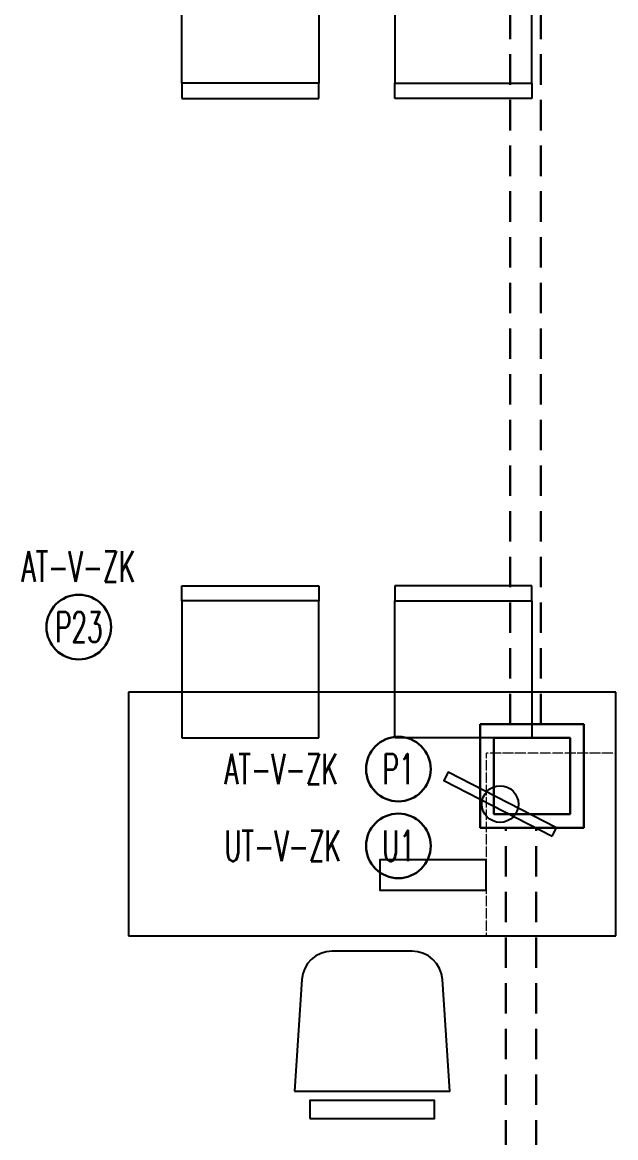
# Model space of a CAD drawing. Extents: x -1439 to 34962, y -872 to 8330.
# Drawn here: x 2855.9 to 3050.8, y 1261.2 to 1627.5 of the extents above; entities that cross this region are included whole.
import ezdxf
from ezdxf.enums import TextEntityAlignment as Align

# ---------------------------------------------------------------- set-up
doc = ezdxf.new("R2010")
doc.units = 0
doc.linetypes.add('DOT2', pattern=[0.125, 0, -0.125])
doc.linetypes.add('HIDDEN', pattern=[0.375, 0.25, -0.125])
doc.layers.get('0').update_dxf_attribs({"color": 9, "lineweight": 9})
for name, color, linetype, lineweight in [('05', 9, 'Continuous', 9), ('E-KABLO', 7, 'Continuous', 30), ('E-YAZI', 7, 'Continuous', 30)]:
    doc.layers.add(name, color=color, linetype=linetype, lineweight=lineweight)
doc.styles.add('E-YAZI', font='txttw.shx')

# ---------------------------------------------------------------- blocks, each defined once
blk = doc.blocks.new('160lıkcalismamasa-vw')
at = {"lineweight": -3, "ltscale": 0.5}
for p, q in [((2355.98, 2657.5), (2355.98, 2662.5)), ((2355.98, 2662.5), (2400.98, 2662.5)), ((2400.98, 2662.5), (2400.98, 2657.5)), ((2425.98, 2662.5), (2425.98, 2657.5)), ((2470.98, 2662.5), (2425.98, 2662.5)), ((2470.98, 2657.5), (2470.98, 2662.5)), ((2400.98, 2657.5), (2355.98, 2657.5)), ((2355.98, 2657.5), (2355.98, 2612.5)), ((2400.98, 2657.5), (2355.98, 2657.5)), ((2400.98, 2612.5), (2400.98, 2657.5)), ((2425.98, 2657.5), (2470.98, 2657.5)), ((2425.98, 2612.5), (2425.98, 2657.5)), ((2425.98, 2657.5), (2470.98, 2657.5)), ((2470.98, 2657.5), (2470.98, 2612.5)), ((2498.48, 2627.5), (2338.48, 2627.5)), ((2338.48, 2627.5), (2338.48, 2547.5)), ((2498.48, 2547.5), (2498.48, 2627.5)), ((2355.98, 2612.5), (2400.98, 2612.5)), ((2470.98, 2612.5), (2425.98, 2612.5)), ((2338.48, 2547.5), (2498.48, 2547.5))]:
    blk.add_line(p, q, dxfattribs=at)
for points in [[(2477.64, 2580.3), (2479.01, 2582.97), (2443.42, 2601.24), (2442.05, 2598.58)], [(2455.98, 2562.5), (2455.98, 2572.5), (2420.98, 2572.5), (2420.98, 2562.5)], [(2397.98, 2487.5), (2438.98, 2487.5), (2438.98, 2493.5), (2397.98, 2493.5)]]:
    blk.add_lwpolyline(points, close=True, dxfattribs=at)
blk.add_lwpolyline([(2392.98, 2496.5), (2443.98, 2496.5), (2441.59, 2533.15, 0.395265), (2431.61, 2542.5), (2405.34, 2542.5, 0.395265), (2395.37, 2533.15)], format="xyb", close=True, dxfattribs=at)
blk.add_circle((2460.53, 2590.77), 6, dxfattribs=at)
at = {"layer": '05', "linetype": 'DOT2'}
for p, q in [((2498.48, 2607.5), (2455.98, 2607.5)), ((2455.98, 2607.5), (2455.98, 2547.5)), ((2498.48, 2547.5), (2498.48, 2607.5)), ((2455.98, 2547.5), (2498.48, 2547.5))]:
    blk.add_line(p, q, dxfattribs=at)
blk = doc.blocks.new('E-DÖŞEME BUAT')
at = {"layer": 'E-YAZI', "color": 3}
blk.add_lwpolyline([(-34, 34), (0, 34), (0, 0), (-34, 0)], close=True, dxfattribs=at)
at = {"layer": 'E-YAZI', "color": 5}
blk.add_lwpolyline([(-29.5, 29.5), (-4.5, 29.5), (-4.5, 4.5), (-29.5, 4.5)], close=True, dxfattribs=at)

msp = doc.modelspace()

# ---------------------------------------------------------------- linework, layer by layer
at = {"layer": 'E-KABLO', "color": 6, "linetype": 'HIDDEN', "ltscale": 40}
for p, q in [((3016.21, 1397), (3016.21, 1649.05)), ((3014.75, 1092), (3014.75, 1363))]:
    msp.add_line(p, q, dxfattribs=at)
at = {"layer": 'E-KABLO', "color": 4, "linetype": 'HIDDEN', "ltscale": 40}
for p, q in [((3026.21, 1397), (3026.21, 1649.05)), ((3024.75, 1092), (3024.75, 1363))]:
    msp.add_line(p, q, dxfattribs=at)
at = {"layer": 'E-KABLO', "color": 7, "linetype": 'Continuous'}
for centre in [(2874.49, 1428.91), (2979.46, 1382.28), (2979.46, 1357.06)]:
    msp.add_circle(centre, 10.61, dxfattribs=at)

# ---------------------------------------------------------------- block references
at = {"layer": '05', "xscale": -1, "rotation": 180}
msp.add_blockref('160lıkcalismamasa-vw', (552.36, 4265), dxfattribs=at)
at = {"layer": '05'}
msp.add_blockref('160lıkcalismamasa-vw', (552.36, -1220), dxfattribs=at)
at = {"layer": 'E-YAZI', "color": 1}
msp.add_blockref('E-DÖŞEME BUAT', (3040.34, 1363), dxfattribs=at)

# ---------------------------------------------------------------- texts
at = {"layer": 'E-KABLO', "color": 3, "linetype": 'Continuous', "style": 'E-YAZI', "width": 0.6}
for s, p in [('P23', (2874.49, 1428.91)), ('P1', (2979.46, 1382.28)), ('U1', (2979.46, 1357.06))]:
    msp.add_text(s, height=10, dxfattribs=at).set_placement(p, align=Align.MIDDLE_CENTER)
at = {"layer": 'E-YAZI', "color": 3, "style": 'E-YAZI', "width": 0.6}
for s, p in [('AT-V-ZK', (2855.68, 1443.8)), ('AT-V-ZK', (2922.28, 1377.28, 0)), ('UT-V-ZK', (2922.28, 1352.06, 0))]:
    msp.add_text(s, height=10, dxfattribs=at).set_placement(p)

doc.saveas('drawing.dxf')
